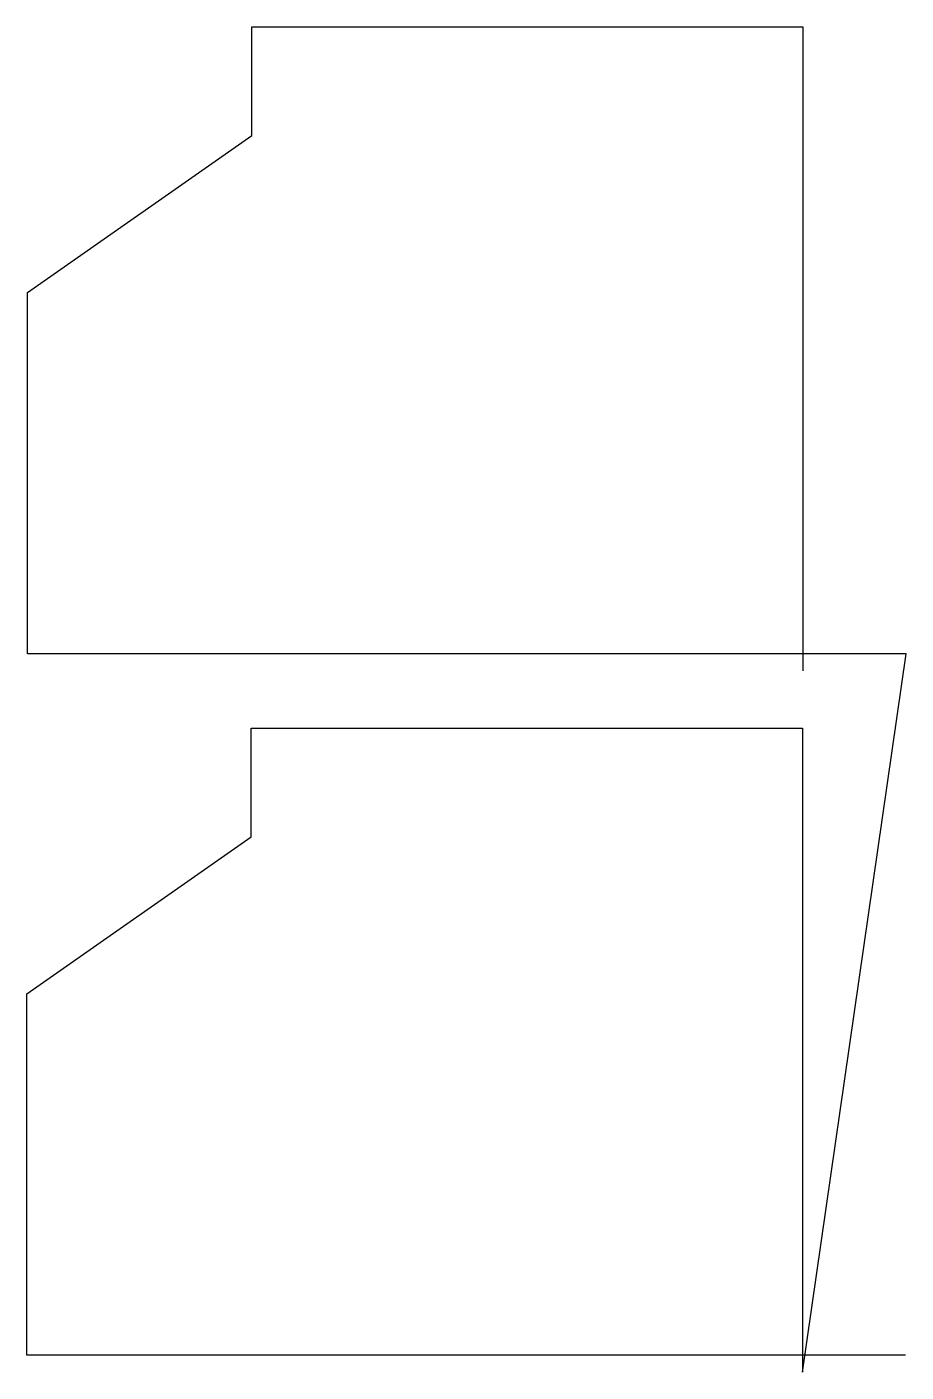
# Model space of a CAD drawing. Header units: metres. Extents: x 22 to 288, y 14 to 421.
import ezdxf

# ---------------------------------------------------------------- set-up
doc = ezdxf.new("R2010")
doc.units = ezdxf.units.M

msp = doc.modelspace()

# ---------------------------------------------------------------- linework, layer by layer
at = {"layer": 'TOOL_0'}
for p, q in [((89.902, 388.59), (89.902, 421.467)), ((89.902, 421.467), (256.902, 421.467)), ((256.902, 421.467), (256.902, 231.467)), ((21.902, 340.976), (89.902, 388.59)), ((21.902, 231.467), (21.902, 340.976)), ((256.902, 231.467), (21.902, 231.467)), ((256.749, 13.685), (288.146, 231.467)), ((288.146, 231.467), (256.902, 231.467)), ((256.902, 231.467), (256.902, 226.307)), ((89.749, 175.968), (89.749, 208.845)), ((89.749, 208.845), (256.749, 208.845)), ((256.749, 208.845), (256.749, 18.845)), ((21.749, 128.354), (89.749, 175.968)), ((21.749, 18.845), (21.749, 128.354)), ((256.749, 18.845), (21.749, 18.845)), ((287.993, 18.845), (256.749, 18.845)), ((256.749, 18.845), (256.749, 13.685))]:
    msp.add_line(p, q, dxfattribs=at)

doc.saveas('drawing.dxf')
